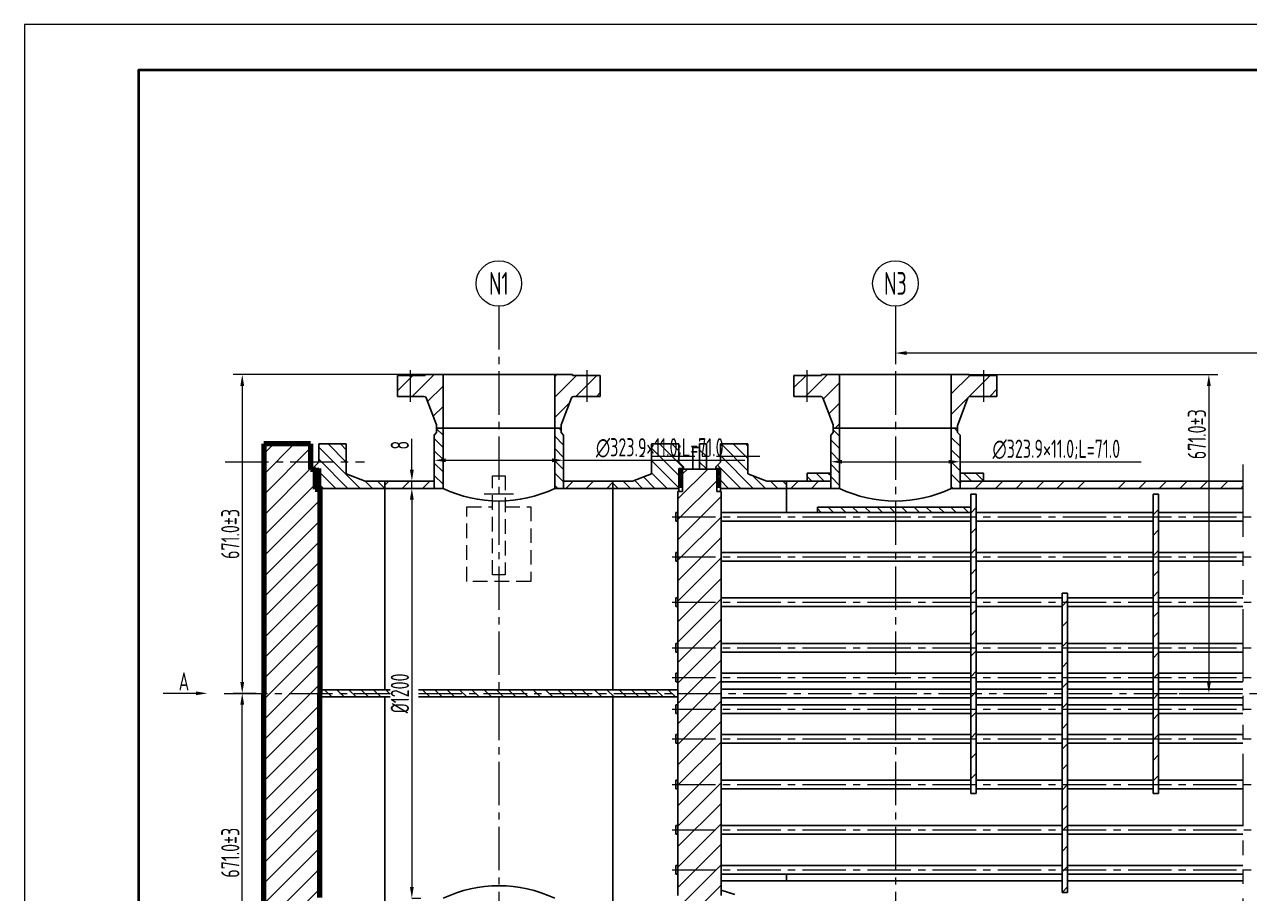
# Model space of a CAD drawing. Header units: millimetres. Extents: x 5765 to 6606, y -201 to 393.
# Drawn here: x 5765 to 6033.8, y 202.6 to 393.4 of the extents above; entities that cross this region are included whole.
import ezdxf
from ezdxf.enums import TextEntityAlignment as Align

# ---------------------------------------------------------------- set-up
doc = ezdxf.new("R2010")
doc.units = ezdxf.units.MM
for name, pattern in [('CENTER2', [28.575, 19.05, -3.175, 3.175, -3.175]), ('DASHED2', [9.525, 6.35, -3.175]), ('PHANTOM2', [31.75, 15.875, -3.175, 3.175, -3.175, 3.175, -3.175])]:
    doc.linetypes.add(name, pattern=pattern)
for name, color, linetype, lineweight in [('1粗实线', 7, 'Continuous', 35), ('2细实线', 3, 'Continuous', 13), ('3中心线', 1, 'CENTER2', 13), ('4虚线', 4, 'DASHED2', 13), ('5双点划线', 2, 'PHANTOM2', 13), ('6剖面线', 6, 'Continuous', 13), ('6（图框层）', 7, 'Continuous', 100), ('7文本', 2, 'Continuous', 13), ('8标注', 3, 'Continuous', 13), ('9图表', 4, 'Continuous', 13)]:
    doc.layers.add(name, color=color, linetype=linetype, lineweight=lineweight)
doc.styles.add('lanpec', font='bpec_e.shx', dxfattribs={"width": 0.75, "bigfont": 'hztxt.shx'})
doc.styles.add('lanpec-dim', font='bpec_e.shx', dxfattribs={"width": 0.75})
doc.dimstyles.new('lanpec', dxfattribs={"dimtxt": 4, "dimasz": 2.5, "dimexe": 2, "dimexo": 0, "dimtad": 1, "dimdsep": 46, "dimtxsty": 'lanpec-dim', "dimcen": 2.5, "dimclrd": 256, "dimclre": 256, "dimclrt": 256, "dimazin": 0, "dimtfac": 1, "dimtmove": 0, "dimatfit": 3, "dimfxl": 1, "dimlwd": -1, "dimlwe": -1, "dimarcsym": 0})
doc.dimstyles.new('lanpec$0', dxfattribs={"dimscale": 10, "dimtxt": 4, "dimasz": 2.5, "dimexe": 2, "dimexo": 0, "dimtad": 1, "dimdec": 1, "dimdsep": 46, "dimtxsty": 'lanpec-dim', "dimcen": 0.09, "dimclrd": 256, "dimclre": 256, "dimclrt": 256, "dimadec": 1, "dimazin": 0, "dimtfac": 0.707, "dimtdec": 1, "dimtmove": 0, "dimatfit": 3, "dimfxl": 1, "dimarcsym": 0})
pattern_1 = [(45, (5976.231, 1232.6665), (-2.245064, 2.245064), [])]
pattern_2 = [(135, (-65401.7123, -31484.1293), (-1.34703842, -1.34703842), [])]
pattern_3 = [(45, (4694.11357, 1225.44637), (-0.2245064, 0.2245064), []), (135, (4694.11357, 1225.44637), (-0.2245064, -0.2245064), [])]

# ---------------------------------------------------------------- blocks, each defined once
blk = doc.blocks.new('A1')
at = {"layer": '1粗实线'}
blk.add_lwpolyline([(-816, 10), (-10, 10), (-10, 584), (-816, 584)], close=True, dxfattribs=at)
at = {"layer": '9图表'}
blk.add_lwpolyline([(-841, 0), (0, 0), (0, 594), (-841, 594)], close=True, dxfattribs=at)
blk = doc.blocks.new('*D35')
at = {"layer": '8标注', "transparency": 16777216}
for p, q in [((5956.1, 325.61), (5956.1, 319.3)), ((6208.15, 246.58), (6208.15, 323.3)), ((6205.65, 321.3), (5958.6, 321.3))]:
    blk.add_line(p, q, dxfattribs=at)
for points in [[(5958.6, 321.72), (5958.6, 320.88), (5956.1, 321.3)], [(6205.65, 321.72), (6205.65, 320.88), (6208.15, 321.3)]]:
    blk.add_solid(points, dxfattribs=at)
at = {"layer": 'Defpoints', "color": 0, "transparency": 16777216}
for p in [(5956.1, 325.61), (5956.1, 321.3), (6208.15, 246.58)]:
    blk.add_point(p, dxfattribs=at)
at = {"layer": '8标注', "transparency": 16777216, "insert": (6082.13, 323.93), "char_height": 4, "attachment_point": 5, "style": 'lanpec-dim'}
blk.add_mtext('364%%P3', dxfattribs=at)
blk = doc.blocks.new('*D38')
at = {"layer": '8标注', "transparency": 16777216}
for p, q in [((5817.5, 246.58), (5817.5, 141.4)), ((6263.09, 246.58), (6263.09, 141.4)), ((5820, 143.4), (6260.59, 143.4))]:
    blk.add_line(p, q, dxfattribs=at)
for points in [[(5820, 143.81), (5820, 142.98), (5817.5, 143.4)], [(6260.59, 143.81), (6260.59, 142.98), (6263.09, 143.4)]]:
    blk.add_solid(points, dxfattribs=at)
at = {"layer": 'Defpoints', "color": 0, "transparency": 16777216}
for p in [(5817.5, 246.58), (6263.09, 246.58), (6263.09, 143.4)]:
    blk.add_point(p, dxfattribs=at)
at = {"layer": '8标注', "transparency": 16777216, "insert": (6040.3, 146.02), "char_height": 4, "attachment_point": 5, "style": 'lanpec-dim'}
blk.add_mtext('7701.343', dxfattribs=at)
blk = doc.blocks.new('*D42')
at = {"layer": '8标注', "transparency": 16777216}
for p, q in [((5850.01, 291.58), (5852.01, 291.58)), ((5850.01, 289.08), (5850.01, 204.08)), ((5850.01, 201.58), (5852.01, 201.58))]:
    blk.add_line(p, q, dxfattribs=at)
for points in [[(5849.59, 289.08), (5850.43, 289.08), (5850.01, 291.58)], [(5849.59, 204.08), (5850.43, 204.08), (5850.01, 201.58)]]:
    blk.add_solid(points, dxfattribs=at)
at = {"layer": 'Defpoints', "color": 0, "transparency": 16777216}
for p in [(5850.01, 291.58), (5850.01, 201.58), (5850.01, 201.58)]:
    blk.add_point(p, dxfattribs=at)
at = {"layer": '8标注', "transparency": 16777216, "insert": (5847.39, 246.58), "char_height": 4, "attachment_point": 5, "rotation": 90, "style": 'lanpec-dim'}
blk.add_mtext('%%C1200', dxfattribs=at)
blk = doc.blocks.new('*D44')
at = {"layer": '8标注', "transparency": 16777216}
for p, q in [((5854.92, 297.76), (5854.92, 299.76)), ((5883.29, 296.37), (5883.29, 299.76)), ((5857.42, 297.76), (5880.79, 297.76)), ((5883.29, 297.76), (5923.04, 297.76))]:
    blk.add_line(p, q, dxfattribs=at)
for points in [[(5857.42, 298.17), (5857.42, 297.34), (5854.92, 297.76)], [(5880.79, 298.17), (5880.79, 297.34), (5883.29, 297.76)]]:
    blk.add_solid(points, dxfattribs=at)
at = {"layer": 'Defpoints', "color": 0, "transparency": 16777216}
for p in [(5854.92, 297.76), (5883.29, 297.76), (5883.29, 296.37)]:
    blk.add_point(p, dxfattribs=at)
at = {"layer": '8标注', "transparency": 16777216, "insert": (5904.41, 300.46), "char_height": 4, "attachment_point": 5, "style": 'lanpec-dim'}
blk.add_mtext('∅323.9×11.0;L=71.0', dxfattribs=at)
blk = doc.blocks.new('*D34')
at = {"layer": '8标注', "transparency": 16777216}
for p, q in [((5941.92, 297.43), (5941.92, 299.43)), ((5970.29, 296.1), (5970.29, 299.43)), ((5944.42, 297.43), (5967.79, 297.43)), ((5970.29, 297.43), (6010.04, 297.43))]:
    blk.add_line(p, q, dxfattribs=at)
for points in [[(5944.42, 297.85), (5944.42, 297.02), (5941.92, 297.43)], [(5967.79, 297.85), (5967.79, 297.02), (5970.29, 297.43)]]:
    blk.add_solid(points, dxfattribs=at)
at = {"layer": 'Defpoints', "color": 0, "transparency": 16777216}
for p in [(5941.92, 297.43), (5970.29, 297.43), (5970.29, 296.1)]:
    blk.add_point(p, dxfattribs=at)
at = {"layer": '8标注', "transparency": 16777216, "insert": (5991.41, 300.13), "char_height": 4, "attachment_point": 5, "style": 'lanpec-dim'}
blk.add_mtext('∅323.9×11.0;L=71.0', dxfattribs=at)
blk = doc.blocks.new('169')
at = {"layer": '6剖面线'}
h = blk.add_hatch(dxfattribs=at)
h.set_pattern_fill('ANSI31', color=256, style=0)
h.paths.add_polyline_path([(3879.08, -271.79), (3878.08, -271.79), (3878.08, -267.39), (3877.08, -267.39), (3877.08, -261.89), (3866.78, -261.89), (3866.78, -316.64), (3879.08, -316.64)])
h.paths.add_polyline_path([(3879.08, -316.64), (3866.78, -316.64), (3866.78, -371.39), (3877.08, -371.39), (3877.08, -365.89), (3878.08, -365.89), (3878.08, -361.49), (3879.08, -361.49)])
for p, q in [((3877.08, -261.89), (3866.78, -261.89)), ((3877.08, -267.39), (3878.08, -267.39)), ((3878.08, -271.79), (3879.08, -271.79)), ((3877.08, -365.89), (3878.08, -365.89)), ((3877.08, -371.39), (3866.78, -371.39))]:
    blk.add_line(p, q)
at = {"layer": '6（图框层）'}
for p, q in [((3866.78, -261.89), (3866.78, -316.64)), ((3877.08, -261.89), (3877.08, -267.39)), ((3878.08, -267.39), (3878.08, -271.79)), ((3879.08, -271.79), (3879.08, -316.64)), ((3866.78, -371.39), (3866.78, -316.64)), ((3879.08, -361.49), (3879.08, -316.64)), ((3877.08, -371.39), (3877.08, -365.89))]:
    blk.add_line(p, q, dxfattribs=at)
blk = doc.blocks.new('*D55')
at = {"layer": '8标注', "transparency": 16777216}
for p, q in [((5850.01, 295.68), (5850.01, 302.46)), ((5852.43, 293.18), (5848.01, 293.18)), ((5850.01, 291.58), (5850.01, 293.18)), ((5852.48, 291.58), (5848.01, 291.58)), ((5850.01, 289.08), (5850.01, 286.58))]:
    blk.add_line(p, q, dxfattribs=at)
for points in [[(5849.59, 295.68), (5850.43, 295.68), (5850.01, 293.18)], [(5849.59, 289.08), (5850.43, 289.08), (5850.01, 291.58)]]:
    blk.add_solid(points, dxfattribs=at)
at = {"layer": 'Defpoints', "color": 0, "transparency": 16777216}
for p in [(5850.01, 293.18), (5852.43, 293.18), (5852.48, 291.58)]:
    blk.add_point(p, dxfattribs=at)
at = {"layer": '8标注', "transparency": 16777216, "insert": (5847.38, 301.06), "char_height": 4, "attachment_point": 5, "rotation": 90, "style": 'lanpec-dim'}
blk.add_mtext('8', dxfattribs=at)
blk = doc.blocks.new('*D56')
at = {"layer": '8标注', "transparency": 16777216}
for p, q in [((5852.91, 316.58), (5810.8, 316.58)), ((5812.8, 314.08), (5812.8, 249.08)), ((5815.82, 246.58), (5810.8, 246.58))]:
    blk.add_line(p, q, dxfattribs=at)
for points in [[(5812.38, 314.08), (5813.22, 314.08), (5812.8, 316.58)], [(5812.38, 249.08), (5813.22, 249.08), (5812.8, 246.58)]]:
    blk.add_solid(points, dxfattribs=at)
at = {"layer": 'Defpoints', "color": 0, "transparency": 16777216}
for p in [(5852.91, 316.58), (5812.8, 246.58), (5815.82, 246.58)]:
    blk.add_point(p, dxfattribs=at)
at = {"layer": '8标注', "transparency": 16777216, "insert": (5810.18, 281.58), "char_height": 4, "attachment_point": 5, "rotation": 90, "style": 'lanpec-dim'}
blk.add_mtext('671.0±3', dxfattribs=at)
blk = doc.blocks.new('*D57')
at = {"layer": '8标注', "transparency": 16777216}
for p, q in [((5815.82, 246.58), (5810.8, 246.58)), ((5812.8, 179.08), (5812.8, 244.08)), ((5852.91, 176.58), (5810.8, 176.58))]:
    blk.add_line(p, q, dxfattribs=at)
for points in [[(5812.38, 244.08), (5813.22, 244.08), (5812.8, 246.58)], [(5812.38, 179.08), (5813.22, 179.08), (5812.8, 176.58)]]:
    blk.add_solid(points, dxfattribs=at)
at = {"layer": 'Defpoints', "color": 0, "transparency": 16777216}
for p in [(5812.8, 246.58), (5815.82, 246.58), (5852.91, 176.58)]:
    blk.add_point(p, dxfattribs=at)
at = {"layer": '8标注', "transparency": 16777216, "insert": (5810.18, 211.58), "char_height": 4, "attachment_point": 5, "rotation": 90, "style": 'lanpec-dim'}
blk.add_mtext('671.0±3', dxfattribs=at)
blk = doc.blocks.new('管口号')
at = {"layer": '2细实线'}
blk.add_circle((0, 5), 5, dxfattribs=at)
at = {"layer": '7文本', "style": 'lanpec', "width": 0.75}
blk.add_attdef('N', text='', height=5, dxfattribs=at).set_placement((0, 5), align=Align.MIDDLE_CENTER)
blk = doc.blocks.new('*D58')
at = {"layer": '8标注', "transparency": 16777216}
for p, q in [((5972.29, 316.58), (6026.88, 316.58)), ((6024.88, 314.08), (6024.88, 249.08)), ((6018.34, 246.58), (6026.88, 246.58))]:
    blk.add_line(p, q, dxfattribs=at)
for points in [[(6024.46, 314.08), (6025.3, 314.08), (6024.88, 316.58)], [(6024.46, 249.08), (6025.3, 249.08), (6024.88, 246.58)]]:
    blk.add_solid(points, dxfattribs=at)
at = {"layer": 'Defpoints', "color": 0, "transparency": 16777216}
for p in [(5972.29, 316.58), (6018.34, 246.58), (6024.88, 246.58)]:
    blk.add_point(p, dxfattribs=at)
at = {"layer": '8标注', "transparency": 16777216, "insert": (6022.25, 303.47), "char_height": 4, "attachment_point": 5, "rotation": 90, "style": 'lanpec-dim'}
blk.add_mtext('671.0±3', dxfattribs=at)

msp = doc.modelspace()

# ---------------------------------------------------------------- hatches: boundary and pattern name
at = {"layer": '6剖面线'}
h = msp.add_hatch(dxfattribs=at)
h.set_pattern_fill('ANSI31', color=256, style=0)
h.set_pattern_definition(pattern_1)
h.paths.add_polyline_path([(5888.472, 316.383), (5886.972, 316.383), (5886.972, 311.773), (5888.472, 311.773)])
h.paths.add_polyline_path([(5889.972, 316.383), (5888.472, 316.383), (5888.472, 311.773), (5889.972, 311.773)])
h.paths.add_polyline_path([(5886.972, 316.383), (5885.292, 316.383), (5885.292, 316.583), (5881.352, 316.583), (5881.352, 304.783), (5882.752, 304.783), (5882.752, 305.391, -0.09138), (5882.785, 305.569), (5885.029, 311.452, -0.3110597), (5885.496, 311.773), (5886.972, 311.773)])
h.paths.add_polyline_path([(5891.352, 316.383), (5889.972, 316.383), (5889.972, 311.773), (5891.352, 311.773)])
h.paths.add_polyline_path([(5856.852, 316.583), (5852.912, 316.583), (5852.912, 316.383), (5849.732, 316.383), (5849.732, 311.773), (5852.708, 311.773, -0.3110597), (5853.175, 311.452), (5855.419, 305.569, -0.09138), (5855.452, 305.391), (5855.452, 304.783), (5856.852, 304.783)])
h.paths.add_polyline_path([(5849.732, 316.383), (5846.852, 316.383), (5846.852, 311.773), (5849.732, 311.773)])
h = msp.add_hatch(dxfattribs=at)
h.set_pattern_fill('ANSI31', color=256, style=0)
h.set_pattern_definition([(45, (5974.8423, 314.3163), (-2.24506, 2.24506), [])])
h.paths.add_polyline_path([(5975.472, 316.383), (5973.972, 316.383), (5973.972, 311.773), (5975.472, 311.773)])
h.paths.add_polyline_path([(5976.972, 316.383), (5975.472, 316.383), (5975.472, 311.773), (5976.972, 311.773)])
h.paths.add_polyline_path([(5973.972, 316.383), (5972.292, 316.383), (5972.292, 316.583), (5968.352, 316.583), (5968.352, 304.783), (5969.752, 304.783), (5969.752, 305.391, -0.09138), (5969.785, 305.569), (5972.029, 311.452, -0.3110597), (5972.496, 311.773), (5973.972, 311.773)])
h.paths.add_polyline_path([(5978.352, 316.383), (5976.972, 316.383), (5976.972, 311.773), (5978.352, 311.773)])
h.paths.add_polyline_path([(5943.852, 316.583), (5939.912, 316.583), (5939.912, 316.383), (5936.732, 316.383), (5936.732, 311.773), (5939.708, 311.773, -0.3110597), (5940.175, 311.452), (5942.419, 305.569, -0.09138), (5942.452, 305.391), (5942.452, 304.783), (5943.852, 304.783)])
h.paths.add_polyline_path([(5936.732, 316.383), (5933.852, 316.383), (5933.852, 311.773), (5936.732, 311.773)])
h = msp.add_hatch(dxfattribs=at)
h.set_pattern_fill('ANSI31', color=256, scale=0.6, angle=90, style=0)
h.set_pattern_definition([(135, (5882.5563, 301.8223), (-1.34704, -1.34704), [])])
h.paths.add_polyline_path([(5883.286, 303.288), (5882.752, 303.822), (5882.752, 304.783), (5881.352, 304.783), (5881.352, 291.583), (5883.286, 291.583)])
h.paths.add_polyline_path([(5854.918, 291.583), (5856.852, 291.583), (5856.852, 304.783), (5855.452, 304.783), (5855.452, 303.822), (5854.918, 303.288)])
h = msp.add_hatch(dxfattribs=at)
h.set_pattern_fill('ANSI31', color=256, scale=0.6, angle=90, style=0)
h.set_pattern_definition([(135, (5942.2127, 301.974), (-1.34704, -1.34704), [])])
h.paths.add_polyline_path([(5942.452, 303.822), (5941.918, 303.288), (5941.918, 291.583), (5942.452, 291.583)])
h.paths.add_polyline_path([(5970.286, 303.288), (5969.752, 303.822), (5969.752, 291.583), (5970.286, 291.583)])
h.paths.add_polyline_path([(5943.852, 304.783), (5942.452, 304.783), (5942.452, 291.583), (5943.852, 291.583)])
h.paths.add_polyline_path([(5969.752, 304.783), (5968.352, 304.783), (5968.352, 291.583), (5969.752, 291.583)])
h = msp.add_hatch(dxfattribs=at)
h.set_pattern_fill('ANSI31', color=256, scale=0.6, angle=90, style=0)
h.set_pattern_definition(pattern_2)
h.paths.add_polyline_path([(5829.602, 298.583), (5829.602, 301.333), (5835.602, 301.333), (5835.602, 298.583)])
h.paths.add_polyline_path([(5835.602, 298.583), (5835.602, 294.783), (5839.802, 293.183), (5844.102, 293.183), (5844.102, 291.583), (5829.602, 291.583), (5829.602, 295.983), (5828.602, 295.983), (5828.602, 296.333), (5829.602, 297.333), (5829.602, 298.583)])
h = msp.add_hatch(dxfattribs=at)
h.set_pattern_fill('ANSI31', color=256, scale=0.6, angle=90, style=0)
h.set_pattern_definition(pattern_2)
h.paths.add_polyline_path([(5908.602, 298.583), (5908.602, 301.333), (5902.602, 301.333), (5902.602, 298.583)])
h.paths.add_polyline_path([(5902.602, 298.583), (5902.602, 294.783), (5898.402, 293.183), (5894.102, 293.183), (5894.102, 291.583), (5908.602, 291.583), (5908.602, 295.983), (5909.602, 295.983), (5909.602, 296.333), (5908.602, 297.333), (5908.602, 298.583)])
h = msp.add_hatch(dxfattribs=at)
h.set_pattern_fill('ANSI31', color=256, scale=0.6, angle=90, style=0)
h.set_pattern_definition([(135, (4694.1136, 1225.4464), (-1.3470384, -1.3470384), [])])
h.paths.add_polyline_path([(5914.652, 298.583), (5914.652, 301.333), (5913.152, 301.333), (5913.152, 298.583)])
h.paths.add_polyline_path([(5913.152, 295.833), (5914.652, 295.833), (5914.652, 298.583), (5913.152, 298.583)])
h = msp.add_hatch(dxfattribs=at)
h.set_pattern_fill('ANSI31', color=256, scale=0.6, angle=90, style=0)
h.set_pattern_definition(pattern_2)
h.paths.add_polyline_path([(5917.702, 301.333), (5917.702, 298.583), (5923.702, 298.583), (5923.702, 301.333)])
h.paths.add_polyline_path([(5917.702, 298.583), (5917.702, 297.333), (5916.702, 296.333), (5916.702, 295.983), (5917.702, 295.983), (5917.702, 291.583), (5932.202, 291.583), (5932.202, 293.183), (5927.902, 293.183), (5923.702, 294.783), (5923.702, 298.583)])
h = msp.add_hatch(dxfattribs=at)
h.set_pattern_fill('ANSI37', color=256, scale=0.1, style=0)
h.set_pattern_definition(pattern_3)
h.paths.add_polyline_path([(5829.602, 291.833), (5828.802, 291.833), (5828.802, 295.833), (5829.602, 295.833)])
h = msp.add_hatch(dxfattribs=at)
h.set_pattern_fill('ANSI31', color=256, style=0)
h.set_pattern_definition(pattern_1)
h.paths.add_polyline_path([(5917.902, 290.933), (5916.902, 290.933), (5916.902, 295.833), (5909.402, 295.833), (5909.402, 291.833), (5909.402, 290.933), (5908.402, 290.933), (5908.402, 202.233), (5909.402, 202.233), (5909.402, 197.333), (5916.902, 197.333), (5916.902, 201.333), (5916.902, 202.233), (5917.902, 202.233)])
h = msp.add_hatch(dxfattribs=at)
h.set_pattern_fill('ANSI37', color=256, scale=0.1, style=0)
h.set_pattern_definition(pattern_3)
h.paths.add_polyline_path([(5908.602, 291.833), (5909.402, 291.833), (5909.402, 295.833), (5908.602, 295.833)])
h = msp.add_hatch(dxfattribs=at)
h.set_pattern_fill('ANSI37', color=256, scale=0.1, style=0)
h.set_pattern_definition(pattern_3)
h.paths.add_polyline_path([(5917.702, 295.833), (5916.902, 295.833), (5916.902, 291.833), (5917.702, 291.833)])
h = msp.add_hatch(dxfattribs=at)
h.set_pattern_fill('ANSI31', color=256, style=0)
h.set_pattern_definition(pattern_1)
h.paths.add_polyline_path([(5844.102, 293.183), (5844.102, 291.583), (5854.918, 291.583), (5854.918, 293.183)])
h.paths.add_polyline_path([(5894.102, 291.583), (5894.102, 293.183), (5883.286, 293.183), (5883.286, 291.583)])
h = msp.add_hatch(dxfattribs=at)
h.set_pattern_fill('ANSI31', color=256, style=0)
h.set_pattern_definition(pattern_1)
h.paths.add_polyline_path([(5941.918, 291.583), (5941.918, 293.183), (5932.202, 293.183), (5932.202, 291.583)])
h.paths.add_polyline_path([(6003.649, 293.183), (6003.649, 291.583), (6032.346, 291.583), (6032.346, 293.183)])
h.paths.add_polyline_path([(5999.377, 291.583), (5999.377, 293.183), (5970.286, 293.183), (5970.286, 291.583)])
h = msp.add_hatch(dxfattribs=at)
h.set_pattern_fill('ANSI31', color=256, scale=0.6, angle=90, style=0)
h.set_pattern_definition([(135, (5976.2309, 1232.6665), (-1.3470384, -1.3470384), [])])
h.paths.add_polyline_path([(5941.918, 293.183), (5941.918, 294.952), (5936.758, 294.952), (5936.758, 293.183)])
h.paths.add_polyline_path([(5970.286, 294.952), (5970.286, 293.183), (5975.446, 293.183), (5975.446, 294.952)])
h = msp.add_hatch(dxfattribs=at)
h.set_pattern_fill('ANSI31', color=256, style=0)
h.set_pattern_definition(pattern_1)
h.paths.add_polyline_path([(5973.857, 290.283), (5972.657, 290.283), (5972.657, 224.583), (5973.857, 224.583)])
h = msp.add_hatch(dxfattribs=at)
h.set_pattern_fill('ANSI31', color=256, style=0)
h.set_pattern_definition(pattern_1)
h.paths.add_polyline_path([(6013.856, 290.283), (6012.656, 290.283), (6012.656, 224.583), (6013.856, 224.583)])
h = msp.add_hatch(dxfattribs=at)
h.set_pattern_fill('ANSI31', color=256, scale=0.6, angle=90, style=0)
h.set_pattern_definition([(135, (5942.034, 286.7765), (-1.34704, -1.34704), [])])
h.paths.add_polyline_path([(5946.678, 287.483), (5938.978, 287.483), (5938.978, 286.283), (5946.678, 286.283)])
h.paths.add_polyline_path([(5972.657, 286.283), (5972.657, 287.483), (5946.678, 287.483), (5946.678, 286.283)])
h = msp.add_hatch(dxfattribs=at)
h.set_pattern_fill('ANSI31', color=256, style=0)
h.set_pattern_definition(pattern_1)
h.paths.add_polyline_path([(5993.856, 268.583), (5992.656, 268.583), (5992.656, 202.883), (5993.856, 202.883)])
h = msp.add_hatch(dxfattribs=at)
h.set_pattern_fill('ANSI31', color=256, scale=0.6, angle=90, style=0)
h.set_pattern_definition([(135, (1950.7235, 563.226), (-1.3470384, -1.3470384), [])])
h.paths.add_polyline_path([(5908.402, 247.383), (5869.102, 247.383), (5869.102, 246.583), (5908.402, 246.583)])
h.paths.add_polyline_path([(5908.402, 246.583), (5869.102, 246.583), (5869.102, 245.783), (5908.402, 245.783)])
h.paths.add_polyline_path([(5851.47, 247.383), (5851.47, 246.583), (5869.102, 246.583), (5869.102, 247.383)])
h.paths.add_polyline_path([(5845.28, 246.583), (5845.28, 247.383), (5829.802, 247.383), (5829.802, 246.583)])
h.paths.add_polyline_path([(5851.47, 246.583), (5851.47, 245.783), (5869.102, 245.783), (5869.102, 246.583)])
h.paths.add_polyline_path([(5845.28, 245.783), (5845.28, 246.583), (5829.802, 246.583), (5829.802, 245.783)])

# ---------------------------------------------------------------- linework, layer by layer
for p, q in [((5846.852, 311.773), (5846.852, 316.383)), ((5846.852, 316.383), (5852.912, 316.383)), ((5852.912, 316.383), (5852.912, 316.583)), ((5852.912, 316.583), (5885.292, 316.583)), ((5856.852, 291.583), (5856.852, 316.583)), ((5881.352, 291.583), (5881.352, 316.583)), ((5885.292, 316.383), (5885.292, 316.583)), ((5891.352, 316.383), (5885.292, 316.383)), ((5891.352, 311.773), (5891.352, 316.383)), ((5933.852, 311.773), (5933.852, 316.383)), ((5933.852, 316.383), (5939.912, 316.383)), ((5939.912, 316.383), (5939.912, 316.583)), ((5939.912, 316.583), (5972.292, 316.583)), ((5943.852, 291.583), (5943.852, 316.583)), ((5968.352, 291.583), (5968.352, 316.583)), ((5972.292, 316.383), (5972.292, 316.583)), ((5978.352, 316.383), (5972.292, 316.383)), ((5978.352, 311.773), (5978.352, 316.383)), ((5846.852, 311.773), (5852.708, 311.773)), ((5891.352, 311.773), (5885.496, 311.773)), ((5933.852, 311.773), (5939.708, 311.773)), ((5978.352, 311.773), (5972.496, 311.773)), ((5855.419, 305.569), (5853.175, 311.452)), ((5882.785, 305.569), (5885.029, 311.452)), ((5942.419, 305.569), (5940.175, 311.452)), ((5969.785, 305.569), (5972.029, 311.452)), ((5855.452, 303.822), (5854.918, 303.288)), ((5855.452, 304.783), (5855.452, 305.391)), ((5882.752, 304.783), (5855.452, 304.783)), ((5855.452, 304.783), (5855.452, 303.822)), ((5882.752, 304.783), (5882.752, 305.391)), ((5882.752, 304.783), (5882.752, 303.822)), ((5882.752, 303.822), (5883.286, 303.288)), ((5942.452, 303.822), (5941.918, 303.288)), ((5942.452, 304.783), (5942.452, 305.391)), ((5969.752, 304.783), (5942.452, 304.783)), ((5942.452, 304.783), (5942.452, 303.822)), ((5942.452, 304.783), (5942.452, 303.822)), ((5969.752, 304.783), (5969.752, 305.391)), ((5969.752, 304.783), (5969.752, 303.822)), ((5969.752, 304.783), (5969.752, 303.822)), ((5969.752, 303.822), (5970.286, 303.288)), ((5829.602, 301.333), (5829.602, 297.333)), ((5835.602, 301.333), (5829.602, 301.333)), ((5835.602, 301.333), (5835.602, 294.783)), ((5854.918, 303.288), (5854.918, 291.583)), ((5883.286, 303.288), (5883.286, 291.583)), ((5902.602, 301.333), (5902.602, 294.783)), ((5902.602, 301.333), (5908.602, 301.333)), ((5908.602, 301.333), (5908.602, 297.333)), ((5913.152, 301.333), (5914.652, 301.333)), ((5913.152, 301.333), (5913.152, 295.833)), ((5914.652, 301.333), (5914.652, 295.833)), ((5917.702, 301.333), (5917.702, 297.333)), ((5923.702, 301.333), (5917.702, 301.333)), ((5923.702, 301.333), (5923.702, 294.783)), ((5941.918, 303.288), (5941.918, 291.583)), ((5970.286, 303.288), (5970.286, 291.583)), ((5913.152, 300.533), (5911.652, 300.533)), ((5911.652, 300.533), (5911.652, 295.833)), ((5828.602, 296.333), (5829.602, 297.333)), ((5828.602, 296.333), (5828.602, 295.833)), ((5828.602, 295.983), (5829.602, 295.983)), ((5909.602, 296.333), (5908.602, 297.333)), ((5908.602, 295.983), (5908.602, 290.933)), ((5909.602, 295.983), (5908.602, 295.983)), ((5909.402, 295.833), (5916.902, 295.833)), ((5909.402, 295.833), (5909.402, 290.933)), ((5909.602, 296.333), (5909.602, 295.833)), ((5916.702, 296.333), (5917.702, 297.333)), ((5916.702, 296.333), (5916.702, 295.833)), ((5916.702, 295.983), (5917.702, 295.983)), ((5916.902, 295.833), (5916.902, 290.933)), ((5917.702, 295.983), (5917.702, 290.933)), ((5839.802, 293.183), (5835.602, 294.783)), ((5844.102, 293.183), (5839.802, 293.183)), ((5844.102, 293.183), (5844.102, 247.383)), ((5844.102, 293.183), (5854.918, 293.183)), ((5883.286, 293.183), (5894.102, 293.183)), ((5894.102, 293.183), (5894.102, 247.383)), ((5894.102, 293.183), (5898.402, 293.183)), ((5898.402, 293.183), (5902.602, 294.783)), ((5927.902, 293.183), (5923.702, 294.783)), ((5932.202, 293.183), (5927.902, 293.183)), ((5932.202, 293.183), (5932.202, 286.283)), ((5932.202, 293.183), (5941.918, 293.183)), ((5941.918, 294.952), (5936.758, 294.952)), ((5936.758, 294.952), (5936.758, 293.183)), ((5970.286, 294.952), (5975.446, 294.952)), ((5970.286, 293.183), (6003.81, 293.183)), ((5975.446, 294.952), (5975.446, 293.183)), ((6003.649, 293.183), (6032.346, 293.183)), ((5844.102, 291.583), (5829.602, 291.583)), ((5844.102, 291.583), (5856.852, 291.583)), ((5881.352, 291.583), (5894.102, 291.583)), ((5894.102, 291.583), (5908.602, 291.583)), ((5908.402, 290.933), (5909.402, 290.933)), ((5908.402, 290.933), (5908.402, 202.233)), ((5917.902, 290.933), (5916.902, 290.933)), ((5932.202, 291.583), (5917.702, 291.583)), ((5917.902, 290.933), (5917.902, 202.233)), ((5932.202, 291.583), (5943.852, 291.583)), ((5968.352, 291.583), (6003.04, 291.583)), ((5972.657, 290.283), (5972.657, 224.583)), ((5972.657, 290.283), (5973.857, 290.283)), ((5973.857, 290.283), (5973.857, 224.583)), ((6002.929, 291.583), (6032.346, 291.583)), ((6012.656, 290.283), (6012.656, 224.583)), ((6012.656, 290.283), (6013.856, 290.283)), ((6013.856, 290.283), (6013.856, 224.583)), ((5907.952, 286.283), (5908.402, 286.283)), ((5907.952, 286.283), (5907.952, 284.383)), ((5917.902, 286.283), (5972.657, 286.283)), ((5972.657, 287.483), (5938.978, 287.483)), ((5938.978, 287.483), (5938.978, 286.283)), ((5973.857, 286.283), (6012.656, 286.283)), ((6013.856, 286.283), (6032.346, 286.283)), ((5907.952, 284.383), (5908.402, 284.383)), ((5917.902, 284.383), (5972.657, 284.383)), ((5973.857, 284.383), (6012.656, 284.383)), ((6013.856, 284.383), (6032.346, 284.383)), ((5907.952, 277.533), (5908.402, 277.533)), ((5907.952, 277.533), (5907.952, 275.633)), ((5917.902, 277.533), (5972.657, 277.533)), ((5973.857, 277.533), (6012.656, 277.533)), ((6013.856, 277.533), (6032.346, 277.533)), ((5907.952, 275.633), (5908.402, 275.633)), ((5917.902, 275.633), (5972.657, 275.633)), ((5973.857, 275.633), (6012.656, 275.633)), ((6013.856, 275.633), (6032.346, 275.633)), ((5907.952, 267.533), (5908.402, 267.533)), ((5907.952, 267.533), (5907.952, 265.633)), ((5917.902, 267.533), (5972.657, 267.533)), ((5973.857, 267.533), (5992.656, 267.533)), ((5992.656, 202.883), (5992.656, 268.583)), ((5993.856, 268.583), (5992.656, 268.583)), ((5993.856, 202.883), (5993.856, 268.583)), ((5993.856, 267.533), (6012.656, 267.533)), ((6013.856, 267.533), (6032.346, 267.533)), ((5907.952, 265.633), (5908.402, 265.633)), ((5917.902, 265.633), (5972.657, 265.633)), ((5973.857, 265.633), (5992.656, 265.633)), ((5993.856, 265.633), (6012.656, 265.633)), ((6013.856, 265.633), (6032.346, 265.633)), ((5907.952, 257.533), (5908.402, 257.533)), ((5907.952, 257.533), (5907.952, 255.633)), ((5907.952, 255.633), (5908.402, 255.633)), ((5917.902, 257.533), (5972.657, 257.533)), ((5917.902, 255.633), (5972.657, 255.633)), ((5973.857, 257.533), (5992.656, 257.533)), ((5973.857, 255.633), (5992.656, 255.633)), ((5993.856, 257.533), (6012.656, 257.533)), ((5993.856, 255.633), (6012.656, 255.633)), ((6013.856, 257.533), (6032.346, 257.533)), ((6013.856, 255.633), (6032.346, 255.633)), ((5907.952, 251.033), (5908.402, 251.033)), ((5907.952, 251.033), (5907.952, 249.133)), ((5917.902, 251.033), (5972.657, 251.033)), ((5973.857, 251.033), (5992.656, 251.033)), ((5993.856, 251.033), (6012.656, 251.033)), ((6013.856, 251.033), (6032.346, 251.033)), ((5845.28, 247.383), (5829.802, 247.383)), ((5908.402, 247.383), (5851.47, 247.383)), ((5907.952, 249.133), (5908.402, 249.133)), ((5917.902, 249.133), (5972.657, 249.133)), ((5917.902, 247.533), (5972.657, 247.533)), ((5973.857, 249.133), (5992.656, 249.133)), ((5973.857, 247.533), (5992.656, 247.533)), ((5993.856, 249.133), (6012.656, 249.133)), ((5993.856, 247.533), (6012.656, 247.533)), ((6013.856, 249.133), (6032.346, 249.133)), ((6013.856, 247.533), (6032.346, 247.533)), ((5845.28, 245.783), (5829.802, 245.783)), ((5844.102, 245.783), (5844.102, 199.983)), ((5908.402, 245.783), (5851.47, 245.783)), ((5894.102, 245.783), (5894.102, 199.983)), ((5917.902, 245.633), (5972.657, 245.633)), ((5973.857, 245.633), (5992.656, 245.633)), ((5993.856, 245.633), (6012.656, 245.633)), ((6013.856, 245.633), (6032.346, 245.633)), ((5907.952, 244.033), (5908.402, 244.033)), ((5907.952, 242.133), (5907.952, 244.033)), ((5907.952, 242.133), (5908.402, 242.133)), ((5917.902, 244.033), (5972.657, 244.033)), ((5917.902, 242.133), (5972.657, 242.133)), ((5973.857, 244.033), (5992.656, 244.033)), ((5973.857, 242.133), (5992.656, 242.133)), ((5993.856, 244.033), (6012.656, 244.033)), ((5993.856, 242.133), (6012.656, 242.133)), ((6013.856, 244.033), (6032.346, 244.033)), ((6013.856, 242.133), (6032.346, 242.133)), ((5907.952, 237.533), (5908.402, 237.533)), ((5907.952, 235.633), (5907.952, 237.533)), ((5917.902, 237.533), (5972.657, 237.533)), ((5973.857, 237.533), (5992.656, 237.533)), ((5993.856, 237.533), (6012.656, 237.533)), ((6013.856, 237.533), (6032.346, 237.533)), ((5907.952, 235.633), (5908.402, 235.633)), ((5917.902, 235.633), (5972.657, 235.633)), ((5973.857, 235.633), (5992.656, 235.633)), ((5993.856, 235.633), (6012.656, 235.633)), ((6013.856, 235.633), (6032.346, 235.633)), ((5907.952, 227.533), (5908.402, 227.533)), ((5907.952, 225.633), (5907.952, 227.533)), ((5917.902, 227.533), (5972.657, 227.533)), ((5973.857, 227.533), (5992.656, 227.533)), ((5993.856, 227.533), (6012.656, 227.533)), ((6013.856, 227.533), (6032.346, 227.533)), ((5907.952, 225.633), (5908.402, 225.633)), ((5917.902, 225.633), (5972.657, 225.633)), ((5973.857, 224.583), (5972.657, 224.583)), ((5973.857, 225.633), (5992.656, 225.633)), ((5993.856, 225.633), (6012.656, 225.633)), ((6013.856, 224.583), (6012.656, 224.583)), ((6013.856, 225.633), (6032.346, 225.633)), ((5907.952, 217.533), (5908.402, 217.533)), ((5907.952, 215.633), (5907.952, 217.533)), ((5907.952, 215.633), (5908.402, 215.633)), ((5917.902, 217.533), (5992.656, 217.533)), ((5917.902, 215.633), (5992.656, 215.633)), ((5993.856, 217.533), (6032.346, 217.533)), ((5993.856, 215.633), (6032.346, 215.633)), ((5907.952, 208.783), (5908.402, 208.783)), ((5907.952, 206.883), (5907.952, 208.783)), ((5917.902, 208.783), (5992.656, 208.783)), ((5993.856, 208.783), (6032.346, 208.783)), ((5907.952, 206.883), (5908.402, 206.883)), ((5917.902, 206.883), (5992.656, 206.883)), ((5917.902, 205.383), (5992.656, 205.383)), ((5932.202, 206.883), (5932.202, 205.383)), ((5993.856, 206.883), (6032.346, 206.883)), ((5993.856, 205.383), (6032.346, 205.383)), ((5917.902, 203.383), (5920.902, 202.383)), ((5992.656, 202.883), (5993.856, 202.883))]:
    msp.add_line(p, q)
for points in [[(5828.802, 295.833), (5829.602, 295.833), (5829.602, 291.833), (5828.802, 291.833), (5828.802, 295.833)], [(5909.402, 295.833), (5908.602, 295.833), (5908.602, 291.833), (5909.402, 291.833), (5909.402, 295.833)], [(5916.902, 295.833), (5917.702, 295.833), (5917.702, 291.833), (5916.902, 291.833), (5916.902, 295.833)]]:
    msp.add_lwpolyline(points)
for centre, radius, start, end in [((5852.708, 311.273), 0.5, 20.88476, 90), ((5885.496, 311.273), 0.5, 90, 159.11524), ((5939.708, 311.273), 0.5, 20.88476, 90), ((5972.496, 311.273), 0.5, 90, 159.11524), ((5854.952, 305.391), 0.5, 0, 20.88476), ((5883.252, 305.391), 0.5, 159.11524, 180), ((5941.952, 305.391), 0.5, 0, 20.88476), ((5970.252, 305.391), 0.5, 159.11524, 180), ((5869.102, 317.284), 28.471, 244.51564, 295.48436), ((5956.102, 317.284), 28.471, 244.51564, 295.48436), ((5869.102, 175.883), 28.471, 64.51564, 115.48436)]:
    msp.add_arc(centre, radius, start, end)
at = {"layer": '2细实线'}
msp.add_line((5802.656, 246.583), (5795.42, 246.583), dxfattribs=at)
at = {"layer": '3中心线', "ltscale": 0.5}
for p, q in [((5869.102, 331.583), (5869.102, 161.583)), ((5956.102, 331.583), (5956.102, 199.983)), ((5849.732, 310.583), (5849.732, 317.573)), ((5888.472, 310.583), (5888.472, 317.573)), ((5936.732, 310.583), (5936.732, 317.573)), ((5975.472, 310.583), (5975.472, 317.573)), ((5926.373, 298.583), (5899.931, 298.583)), ((5809.05, 297.43), (5839.63, 297.43)), ((5872.333, 290.338), (5865.871, 290.338)), ((5907.126, 285.333), (6174.743, 285.333)), ((5907.126, 276.583), (6174.743, 276.583)), ((5907.126, 266.583), (6174.743, 266.583)), ((5907.126, 256.583), (6046.093, 256.583)), ((5907.126, 250.083), (6043.048, 250.083)), ((5808.81, 246.583), (5845.28, 246.583)), ((5851.47, 246.583), (5908.402, 246.583)), ((5908.402, 246.583), (6137.13, 246.583)), ((5907.126, 243.083), (6042.867, 243.083)), ((5907.126, 236.583), (6044.267, 236.583)), ((5907.126, 226.583), (6174.743, 226.583)), ((5907.126, 216.583), (6174.743, 216.583)), ((5907.126, 207.833), (6174.743, 207.833))]:
    msp.add_line(p, q, dxfattribs=at)
at = {"layer": '4虚线', "ltscale": 0.5}
for p, q in [((5867.702, 294.338), (5870.502, 294.338)), ((5867.702, 272.616), (5867.702, 294.338)), ((5870.502, 294.338), (5870.502, 272.616)), ((5862.102, 287.541), (5867.702, 287.541)), ((5862.102, 271.151), (5862.102, 287.541)), ((5870.502, 287.541), (5876.102, 287.541)), ((5876.102, 287.541), (5876.102, 271.151)), ((5870.502, 272.616), (5867.702, 272.616)), ((5876.102, 271.151), (5862.102, 271.151))]:
    msp.add_line(p, q, dxfattribs=at)
at = {"layer": '5双点划线'}
msp.add_line((6032.346, 296.805), (6032.346, 196.361), dxfattribs=at)
at = {"layer": '6（图框层）'}
msp.add_line((5829.602, 291.433), (5829.602, 295.983), dxfattribs=at)
at = {"layer": '8标注'}
msp.add_solid([(5802.656, 247), (5802.656, 246.167), (5805.156, 246.583)], dxfattribs=at)

# ---------------------------------------------------------------- block references
at = {"layer": '2细实线'}
msp.add_blockref('A1', (6606.028, -200.559), dxfattribs=at)
at = {"layer": '6（图框层）'}
msp.add_blockref('169', (1950.723, 563.226), dxfattribs=at)
at = {"layer": '8标注'}
for p, values in [((5869.102, 331.583), {'N': 'N1'}), ((5956.102, 331.583), {'N': 'N3'})]:
    msp.add_blockref('管口号', p, dxfattribs=at).add_auto_attribs(values)

# ---------------------------------------------------------------- texts
at = {"layer": '8标注', "insert": (5800.003, 249.208), "char_height": 4, "attachment_point": 5, "style": 'lanpec-dim'}
msp.add_mtext('A', dxfattribs=at)

# ---------------------------------------------------------------- dimensions: what is measured, and where the dimension line sits
at = {"layer": '8标注'}
for base, p1, p2, text, picture, middle in [((5956.102, 321.3), (6208.152, 246.583), (5956.102, 325.612), '364%%P3', '*D35', (6082.127, 323.925)), ((5883.286, 297.758), (5854.918, 297.758), (5883.286, 296.367), '∅323.9×11.0;L=71.0', '*D44', (5904.413, 300.457)), ((5970.286, 297.434), (5941.918, 297.434), (5970.286, 296.099), '∅323.9×11.0;L=71.0', '*D34', (5991.413, 300.134)), ((6263.093, 143.398), (5817.502, 246.583), (6263.093, 246.583), '7701.343', '*D38', (6040.298, 146.023))]:
    dim = msp.add_linear_dim(base=base, p1=p1, p2=p2, text=text, dimstyle='lanpec', dxfattribs=at)
    dim.commit()
    dim.dimension.update_dxf_attribs({"geometry": picture, "text_midpoint": middle})
for p1, angle, picture, middle in [((5852.912, 316.583), 90, '*D56', (5810.175, 281.583)), ((5852.912, 176.583), 270, '*D57', (5810.175, 211.583))]:
    dim = msp.add_linear_dim(base=(5812.8, 246.583), p1=p1, p2=(5815.82, 246.583), angle=angle, text='671.0±3', dimstyle='lanpec$0', override={"dimscale": 1, "dimdec": 2, "dimcen": 2.5, "dimadec": 2, "dimtfac": 1, "dimtdec": 2, "dimlwd": 65535, "dimlwe": 65535}, dxfattribs=at)
    dim.commit()
    dim.dimension.update_dxf_attribs({"geometry": picture, "text_midpoint": middle})
dim = msp.add_linear_dim(base=(6024.88, 246.583), p1=(5972.292, 316.583), p2=(6018.34, 246.583), angle=90, text='671.0±3', dimstyle='lanpec$0', override={"dimscale": 1, "dimdec": 2, "dimcen": 2.5, "dimadec": 2, "dimtfac": 1, "dimtdec": 2, "dimlwd": 65535, "dimlwe": 65535}, dxfattribs=at)
dim.commit()
dim.dimension.update_dxf_attribs({"geometry": '*D58', "text_midpoint": (6024.88, 303.47), "dimtype": 160})
dim = msp.add_linear_dim(base=(5850.01, 293.183), p1=(5852.48, 291.583), p2=(5852.43, 293.183), angle=90, text='8', dimstyle='lanpec', dxfattribs=at)
dim.commit()
dim.dimension.update_dxf_attribs({"geometry": '*D55', "text_midpoint": (5850.01, 301.058), "dimtype": 160})
dim = msp.add_linear_dim(base=(5850.01, 201.583), p1=(5850.01, 291.583), p2=(5850.01, 201.583), angle=90, text='%%C1200', dimstyle='lanpec', dxfattribs=at)
dim.commit()
dim.dimension.update_dxf_attribs({"geometry": '*D42', "text_midpoint": (5847.385, 246.583)})

doc.saveas('drawing.dxf')
